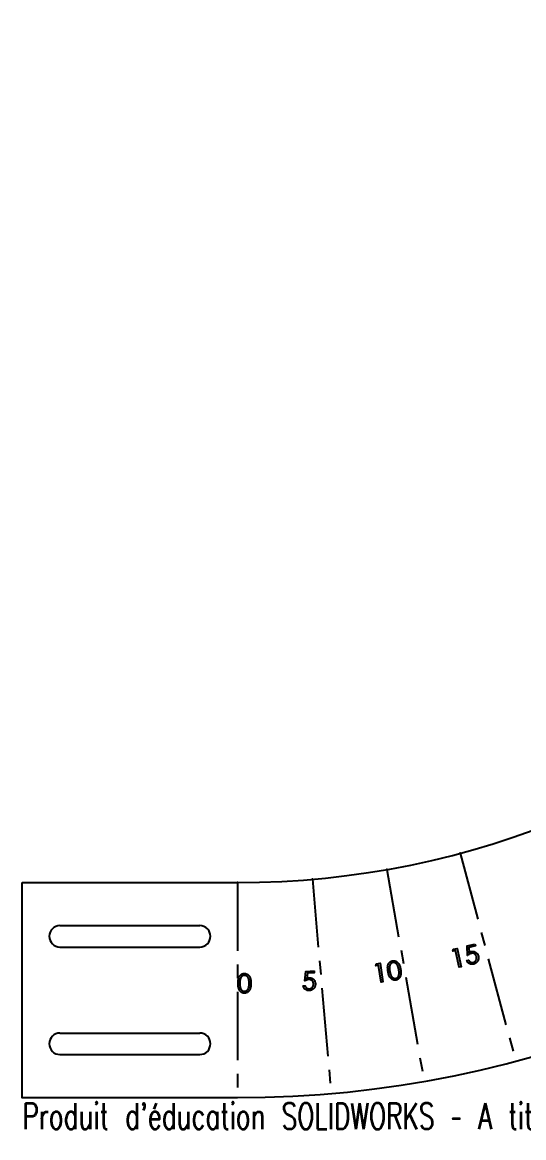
# Model space of a CAD drawing. Header units: millimetres. Extents: x 0 to 240, y -7 to 200.
# Drawn here: x 0 to 93.2, y -7.5 to 200 of the extents above; entities that cross this region are included whole.
import ezdxf

# ---------------------------------------------------------------- set-up
doc = ezdxf.new("R2010")
doc.units = ezdxf.units.MM
doc.header["$PDSIZE"] = -1
doc.linetypes.add('CENTERX2', pattern=[20.32, 12.7, -2.54, 2.54, -2.54])
doc.styles.add('SLDTEXTSTYLE0', font='TXT', dxfattribs={"width": 0.7, "bigfont": 'bigfont'})

msp = doc.modelspace()

# ---------------------------------------------------------------- linework, layer by layer
at = {"color": 7, "linetype": 'CENTERX2'}
for p, q in [((81.41, 45.45), (91.76, 6.81)), ((67.78, 42.43), (74.73, 3.04)), ((40, 40), (40, 0)), ((53.94, 40.61), (57.43, 0.76))]:
    msp.add_line(p, q, dxfattribs=at)
at = {"color": 7, "linetype": 'Continuous'}
for p, q in [((0, 0), (0, 40)), ((0, 40), (40, 40)), ((7, 32), (33, 32)), ((7, 28), (33, 28)), ((7, 12), (33, 12)), ((7, 8), (33, 8)), ((0, 0), (40, 0))]:
    msp.add_line(p, q, dxfattribs=at)
at = {"color": 7, "linetype": 'Continuous', "flags": 128}
for points in [[(80.18, 27.61), (80.85, 27.75), (80.85, 27.75), (81.6, 24.34), (81.6, 24.34), (81.26, 24.26), (81.26, 24.26), (80.59, 27.35), (80.59, 27.35), (80.05, 27.23), (80.05, 27.23), (80.18, 27.61)], [(84.18, 28.55), (84.26, 28.23), (84.26, 28.23), (83.05, 27.94), (83.05, 27.94), (83.1, 26.98), (83.1, 26.98), (83.2, 27.03), (83.3, 27.08), (83.39, 27.11), (83.48, 27.14), (83.48, 27.14), (83.6, 27.16), (83.71, 27.17), (83.82, 27.17), (83.92, 27.16), (84.03, 27.14), (84.13, 27.11), (84.23, 27.07), (84.32, 27.01), (84.41, 26.95), (84.49, 26.88), (84.57, 26.8), (84.63, 26.71), (84.69, 26.62), (84.74, 26.52), (84.78, 26.41), (84.81, 26.29), (84.81, 26.29), (84.84, 26.13), (84.85, 25.96), (84.84, 25.8), (84.8, 25.64), (84.78, 25.56), (84.75, 25.49), (84.72, 25.42), (84.68, 25.35), (84.64, 25.29), (84.59, 25.23), (84.54, 25.17), (84.49, 25.12), (84.43, 25.07), (84.36, 25.02), (84.3, 24.98), (84.23, 24.94), (84.16, 24.9), (84.08, 24.87), (84, 24.84), (83.91, 24.82), (83.91, 24.82), (83.81, 24.8), (83.71, 24.79), (83.61, 24.79), (83.52, 24.8), (83.43, 24.81), (83.33, 24.83), (83.24, 24.87), (83.16, 24.91), (83.08, 24.96), (83, 25.01), (82.93, 25.08), (82.86, 25.14), (82.8, 25.22), (82.75, 25.3), (82.71, 25.39), (82.66, 25.48), (82.66, 25.48), (83.01, 25.56), (83.01, 25.56), (83.06, 25.48), (83.11, 25.4), (83.16, 25.33), (83.22, 25.28), (83.28, 25.23), (83.35, 25.19), (83.43, 25.16), (83.51, 25.14), (83.6, 25.13), (83.69, 25.12), (83.77, 25.13), (83.86, 25.14), (83.86, 25.14), (83.94, 25.17), (84.02, 25.2), (84.09, 25.23), (84.15, 25.28), (84.22, 25.33), (84.27, 25.39), (84.32, 25.46), (84.37, 25.53), (84.41, 25.61), (84.44, 25.69), (84.47, 25.77), (84.48, 25.86), (84.49, 25.95), (84.49, 26.04), (84.48, 26.13), (84.46, 26.22), (84.46, 26.22), (84.44, 26.3), (84.41, 26.38), (84.37, 26.45), (84.33, 26.52), (84.28, 26.58), (84.23, 26.63), (84.17, 26.68), (84.11, 26.73), (84.04, 26.76), (83.97, 26.79), (83.9, 26.81), (83.82, 26.83), (83.74, 26.83), (83.66, 26.83), (83.57, 26.82), (83.48, 26.8), (83.48, 26.8), (83.41, 26.78), (83.33, 26.75), (83.25, 26.72), (83.16, 26.68), (83.08, 26.63), (82.99, 26.58), (82.9, 26.52), (82.8, 26.45), (82.8, 26.45), (82.71, 28.2), (82.71, 28.2), (84.18, 28.55)], [(65.89, 24.88), (66.57, 24.98), (66.57, 24.98), (67.06, 21.53), (67.06, 21.53), (66.71, 21.48), (66.71, 21.48), (66.27, 24.59), (66.27, 24.59), (65.73, 24.52), (65.73, 24.52), (65.89, 24.88)], [(68.01, 23.44), (67.99, 23.61), (67.97, 23.76), (67.95, 23.91), (67.95, 24.05), (67.94, 24.18), (67.95, 24.3), (67.96, 24.41), (67.98, 24.51), (68, 24.61), (68.03, 24.7), (68.06, 24.78), (68.1, 24.87), (68.14, 24.94), (68.19, 25.01), (68.24, 25.08), (68.29, 25.14), (68.35, 25.2), (68.41, 25.25), (68.48, 25.29), (68.55, 25.33), (68.62, 25.37), (68.69, 25.39), (68.77, 25.42), (68.85, 25.43), (68.85, 25.43), (68.94, 25.44), (69.02, 25.45), (69.1, 25.45), (69.18, 25.44), (69.26, 25.43), (69.33, 25.4), (69.41, 25.38), (69.49, 25.34), (69.56, 25.31), (69.63, 25.26), (69.7, 25.21), (69.77, 25.15), (69.83, 25.08), (69.9, 25.01), (69.95, 24.93), (70.01, 24.84), (70.07, 24.75), (70.12, 24.65), (70.16, 24.53), (70.21, 24.41), (70.25, 24.28), (70.28, 24.15), (70.31, 24), (70.34, 23.84), (70.34, 23.84), (70.37, 23.68), (70.39, 23.53), (70.4, 23.39), (70.4, 23.26), (70.4, 23.13), (70.4, 23.01), (70.38, 22.9), (70.36, 22.79), (70.34, 22.69), (70.31, 22.6), (70.28, 22.51), (70.24, 22.42), (70.19, 22.35), (70.15, 22.27), (70.09, 22.2), (70.04, 22.14), (69.98, 22.08), (69.91, 22.03), (69.84, 21.99), (69.77, 21.95), (69.7, 21.91), (69.63, 21.88), (69.55, 21.86), (69.47, 21.84), (69.47, 21.84), (69.38, 21.83), (69.3, 21.83), (69.22, 21.83), (69.15, 21.84), (69.07, 21.85), (68.99, 21.87), (68.92, 21.9), (68.84, 21.93), (68.77, 21.97), (68.7, 22.02), (68.63, 22.07), (68.57, 22.13), (68.51, 22.19), (68.45, 22.26), (68.39, 22.34), (68.34, 22.42), (68.29, 22.51), (68.24, 22.62), (68.19, 22.73), (68.15, 22.85), (68.11, 22.98), (68.08, 23.13), (68.04, 23.28), (68.01, 23.44)], [(68.34, 23.49), (68.36, 23.35), (68.39, 23.22), (68.42, 23.1), (68.45, 22.99), (68.48, 22.88), (68.52, 22.79), (68.55, 22.71), (68.59, 22.63), (68.63, 22.57), (68.67, 22.5), (68.72, 22.45), (68.76, 22.39), (68.81, 22.35), (68.86, 22.31), (68.92, 22.27), (68.97, 22.24), (69.09, 22.19), (69.2, 22.16), (69.31, 22.15), (69.42, 22.16), (69.42, 22.16), (69.54, 22.18), (69.64, 22.23), (69.74, 22.3), (69.82, 22.38), (69.87, 22.43), (69.9, 22.48), (69.94, 22.53), (69.97, 22.6), (69.99, 22.66), (70.01, 22.73), (70.03, 22.8), (70.05, 22.88), (70.05, 22.88), (70.06, 22.98), (70.07, 23.08), (70.07, 23.19), (70.07, 23.3), (70.07, 23.41), (70.06, 23.53), (70.04, 23.65), (70.02, 23.78), (70.02, 23.78), (70, 23.9), (69.98, 24.02), (69.95, 24.14), (69.92, 24.24), (69.88, 24.34), (69.85, 24.44), (69.81, 24.52), (69.77, 24.6), (69.72, 24.68), (69.68, 24.75), (69.63, 24.81), (69.58, 24.86), (69.53, 24.92), (69.48, 24.96), (69.43, 25), (69.37, 25.03), (69.26, 25.08), (69.14, 25.11), (69.03, 25.12), (68.92, 25.11), (68.92, 25.11), (68.81, 25.08), (68.71, 25.03), (68.61, 24.97), (68.52, 24.89), (68.48, 24.84), (68.44, 24.78), (68.41, 24.73), (68.38, 24.67), (68.35, 24.6), (68.33, 24.53), (68.31, 24.46), (68.29, 24.38), (68.28, 24.3), (68.27, 24.21), (68.27, 24.11), (68.28, 24), (68.28, 23.89), (68.3, 23.76), (68.31, 23.63), (68.34, 23.49)], [(40.13, 21.25), (40.14, 21.42), (40.14, 21.58), (40.16, 21.72), (40.17, 21.86), (40.19, 21.99), (40.22, 22.11), (40.25, 22.22), (40.28, 22.32), (40.32, 22.41), (40.36, 22.5), (40.41, 22.58), (40.46, 22.65), (40.52, 22.72), (40.57, 22.79), (40.63, 22.84), (40.7, 22.89), (40.77, 22.94), (40.84, 22.98), (40.91, 23.01), (40.99, 23.04), (41.06, 23.06), (41.14, 23.08), (41.22, 23.09), (41.3, 23.09), (41.3, 23.09), (41.39, 23.09), (41.47, 23.08), (41.55, 23.06), (41.63, 23.04), (41.7, 23.01), (41.78, 22.98), (41.85, 22.94), (41.92, 22.89), (41.98, 22.84), (42.05, 22.78), (42.11, 22.72), (42.16, 22.65), (42.22, 22.57), (42.27, 22.49), (42.31, 22.4), (42.35, 22.3), (42.39, 22.2), (42.42, 22.09), (42.45, 21.97), (42.47, 21.84), (42.49, 21.71), (42.5, 21.56), (42.51, 21.41), (42.51, 21.25), (42.51, 21.25), (42.51, 21.09), (42.5, 20.94), (42.49, 20.79), (42.47, 20.66), (42.45, 20.53), (42.42, 20.41), (42.39, 20.3), (42.36, 20.2), (42.31, 20.1), (42.27, 20.02), (42.22, 19.93), (42.17, 19.86), (42.11, 19.78), (42.05, 19.72), (41.99, 19.66), (41.92, 19.61), (41.85, 19.56), (41.78, 19.52), (41.7, 19.49), (41.63, 19.46), (41.55, 19.44), (41.47, 19.42), (41.39, 19.41), (41.3, 19.41), (41.3, 19.41), (41.22, 19.41), (41.14, 19.42), (41.06, 19.44), (40.99, 19.46), (40.91, 19.49), (40.84, 19.52), (40.77, 19.56), (40.7, 19.6), (40.64, 19.65), (40.58, 19.71), (40.52, 19.77), (40.46, 19.84), (40.41, 19.92), (40.37, 20), (40.32, 20.09), (40.28, 20.18), (40.25, 20.28), (40.22, 20.39), (40.19, 20.51), (40.17, 20.64), (40.16, 20.78), (40.14, 20.92), (40.14, 21.08), (40.13, 21.25)], [(54.25, 23.55), (54.27, 23.22), (54.27, 23.22), (53.03, 23.13), (53.03, 23.13), (52.93, 22.17), (52.93, 22.17), (53.03, 22.21), (53.14, 22.24), (53.24, 22.26), (53.33, 22.27), (53.33, 22.27), (53.45, 22.27), (53.56, 22.26), (53.67, 22.24), (53.77, 22.22), (53.87, 22.18), (53.96, 22.13), (54.05, 22.07), (54.14, 22), (54.21, 21.92), (54.28, 21.84), (54.34, 21.75), (54.39, 21.66), (54.43, 21.55), (54.47, 21.44), (54.49, 21.33), (54.5, 21.21), (54.5, 21.21), (54.5, 21.12), (54.5, 21.04), (54.5, 20.96), (54.48, 20.88), (54.47, 20.8), (54.45, 20.72), (54.42, 20.64), (54.39, 20.57), (54.35, 20.5), (54.31, 20.43), (54.26, 20.36), (54.22, 20.3), (54.16, 20.25), (54.11, 20.19), (54.05, 20.14), (53.99, 20.1), (53.92, 20.06), (53.85, 20.02), (53.78, 19.99), (53.7, 19.97), (53.62, 19.94), (53.54, 19.93), (53.46, 19.91), (53.37, 19.9), (53.37, 19.9), (53.27, 19.9), (53.17, 19.91), (53.07, 19.92), (52.98, 19.94), (52.89, 19.97), (52.8, 20.01), (52.72, 20.06), (52.64, 20.11), (52.56, 20.18), (52.5, 20.25), (52.44, 20.32), (52.39, 20.4), (52.34, 20.48), (52.3, 20.57), (52.27, 20.66), (52.24, 20.76), (52.24, 20.76), (52.6, 20.79), (52.6, 20.79), (52.63, 20.69), (52.67, 20.61), (52.71, 20.53), (52.76, 20.47), (52.82, 20.41), (52.88, 20.36), (52.95, 20.32), (53.03, 20.28), (53.11, 20.26), (53.2, 20.24), (53.28, 20.23), (53.37, 20.23), (53.37, 20.23), (53.45, 20.24), (53.53, 20.26), (53.61, 20.28), (53.68, 20.32), (53.75, 20.36), (53.82, 20.41), (53.88, 20.47), (53.94, 20.53), (53.99, 20.6), (54.04, 20.68), (54.08, 20.75), (54.11, 20.84), (54.13, 20.92), (54.14, 21.01), (54.15, 21.1), (54.14, 21.2), (54.14, 21.2), (54.13, 21.28), (54.12, 21.37), (54.09, 21.44), (54.07, 21.51), (54.03, 21.58), (53.99, 21.64), (53.94, 21.7), (53.88, 21.76), (53.82, 21.8), (53.75, 21.84), (53.68, 21.88), (53.61, 21.9), (53.53, 21.92), (53.45, 21.93), (53.36, 21.94), (53.27, 21.94), (53.27, 21.94), (53.19, 21.93), (53.11, 21.91), (53.02, 21.89), (52.94, 21.87), (52.84, 21.83), (52.75, 21.79), (52.64, 21.75), (52.54, 21.7), (52.54, 21.7), (52.74, 23.45), (52.74, 23.45), (54.25, 23.55)], [(40.45, 21.25), (40.45, 21.11), (40.46, 20.98), (40.46, 20.85), (40.48, 20.74), (40.49, 20.64), (40.51, 20.54), (40.53, 20.45), (40.56, 20.37), (40.58, 20.3), (40.62, 20.23), (40.65, 20.17), (40.69, 20.11), (40.73, 20.06), (40.77, 20.01), (40.82, 19.96), (40.87, 19.92), (40.98, 19.86), (41.09, 19.81), (41.2, 19.78), (41.32, 19.77), (41.32, 19.77), (41.43, 19.78), (41.54, 19.81), (41.65, 19.85), (41.76, 19.92), (41.81, 19.96), (41.85, 20), (41.9, 20.05), (41.94, 20.11), (41.97, 20.17), (42.01, 20.23), (42.04, 20.3), (42.07, 20.37), (42.07, 20.37), (42.1, 20.46), (42.12, 20.56), (42.15, 20.67), (42.17, 20.77), (42.18, 20.88), (42.19, 21), (42.2, 21.12), (42.2, 21.25), (42.2, 21.25), (42.2, 21.38), (42.19, 21.5), (42.18, 21.61), (42.17, 21.72), (42.15, 21.82), (42.13, 21.92), (42.11, 22.01), (42.08, 22.1), (42.05, 22.18), (42.02, 22.25), (41.98, 22.32), (41.94, 22.38), (41.9, 22.44), (41.85, 22.49), (41.81, 22.54), (41.75, 22.58), (41.65, 22.64), (41.54, 22.69), (41.43, 22.72), (41.32, 22.73), (41.32, 22.73), (41.2, 22.72), (41.09, 22.69), (40.98, 22.64), (40.87, 22.58), (40.82, 22.54), (40.77, 22.49), (40.73, 22.44), (40.69, 22.39), (40.65, 22.33), (40.62, 22.27), (40.59, 22.2), (40.56, 22.13), (40.53, 22.05), (40.51, 21.96), (40.49, 21.87), (40.48, 21.76), (40.46, 21.65), (40.46, 21.52), (40.45, 21.39), (40.45, 21.25)]]:
    msp.add_lwpolyline(points, dxfattribs=at)
at = {"color": 7, "linetype": 'Continuous'}
for centre, radius, start, end in [((40, 200), 200, 270, 0), ((40, 200), 160, 270, 0), ((7, 30), 2, 90, 270), ((33, 30), 2, 270, 90), ((7, 10), 2, 90, 270), ((33, 10), 2, 270, 90)]:
    msp.add_arc(centre, radius, start, end, dxfattribs=at)
for p in [(81.41, 45.45), (67.78, 42.43), (40, 40), (53.94, 40.61), (0, 0)]:
    msp.add_point(p, dxfattribs=at)

# ---------------------------------------------------------------- texts
at = {"color": 7, "linetype": 'Continuous', "insert": (0, -1.02), "char_height": 4.8336, "attachment_point": 1, "style": 'SLDTEXTSTYLE0'}
msp.add_mtext("Produit d'éducation SOLIDWORKS – A titre éducatif uniquement.", dxfattribs=at)

doc.saveas('drawing.dxf')
